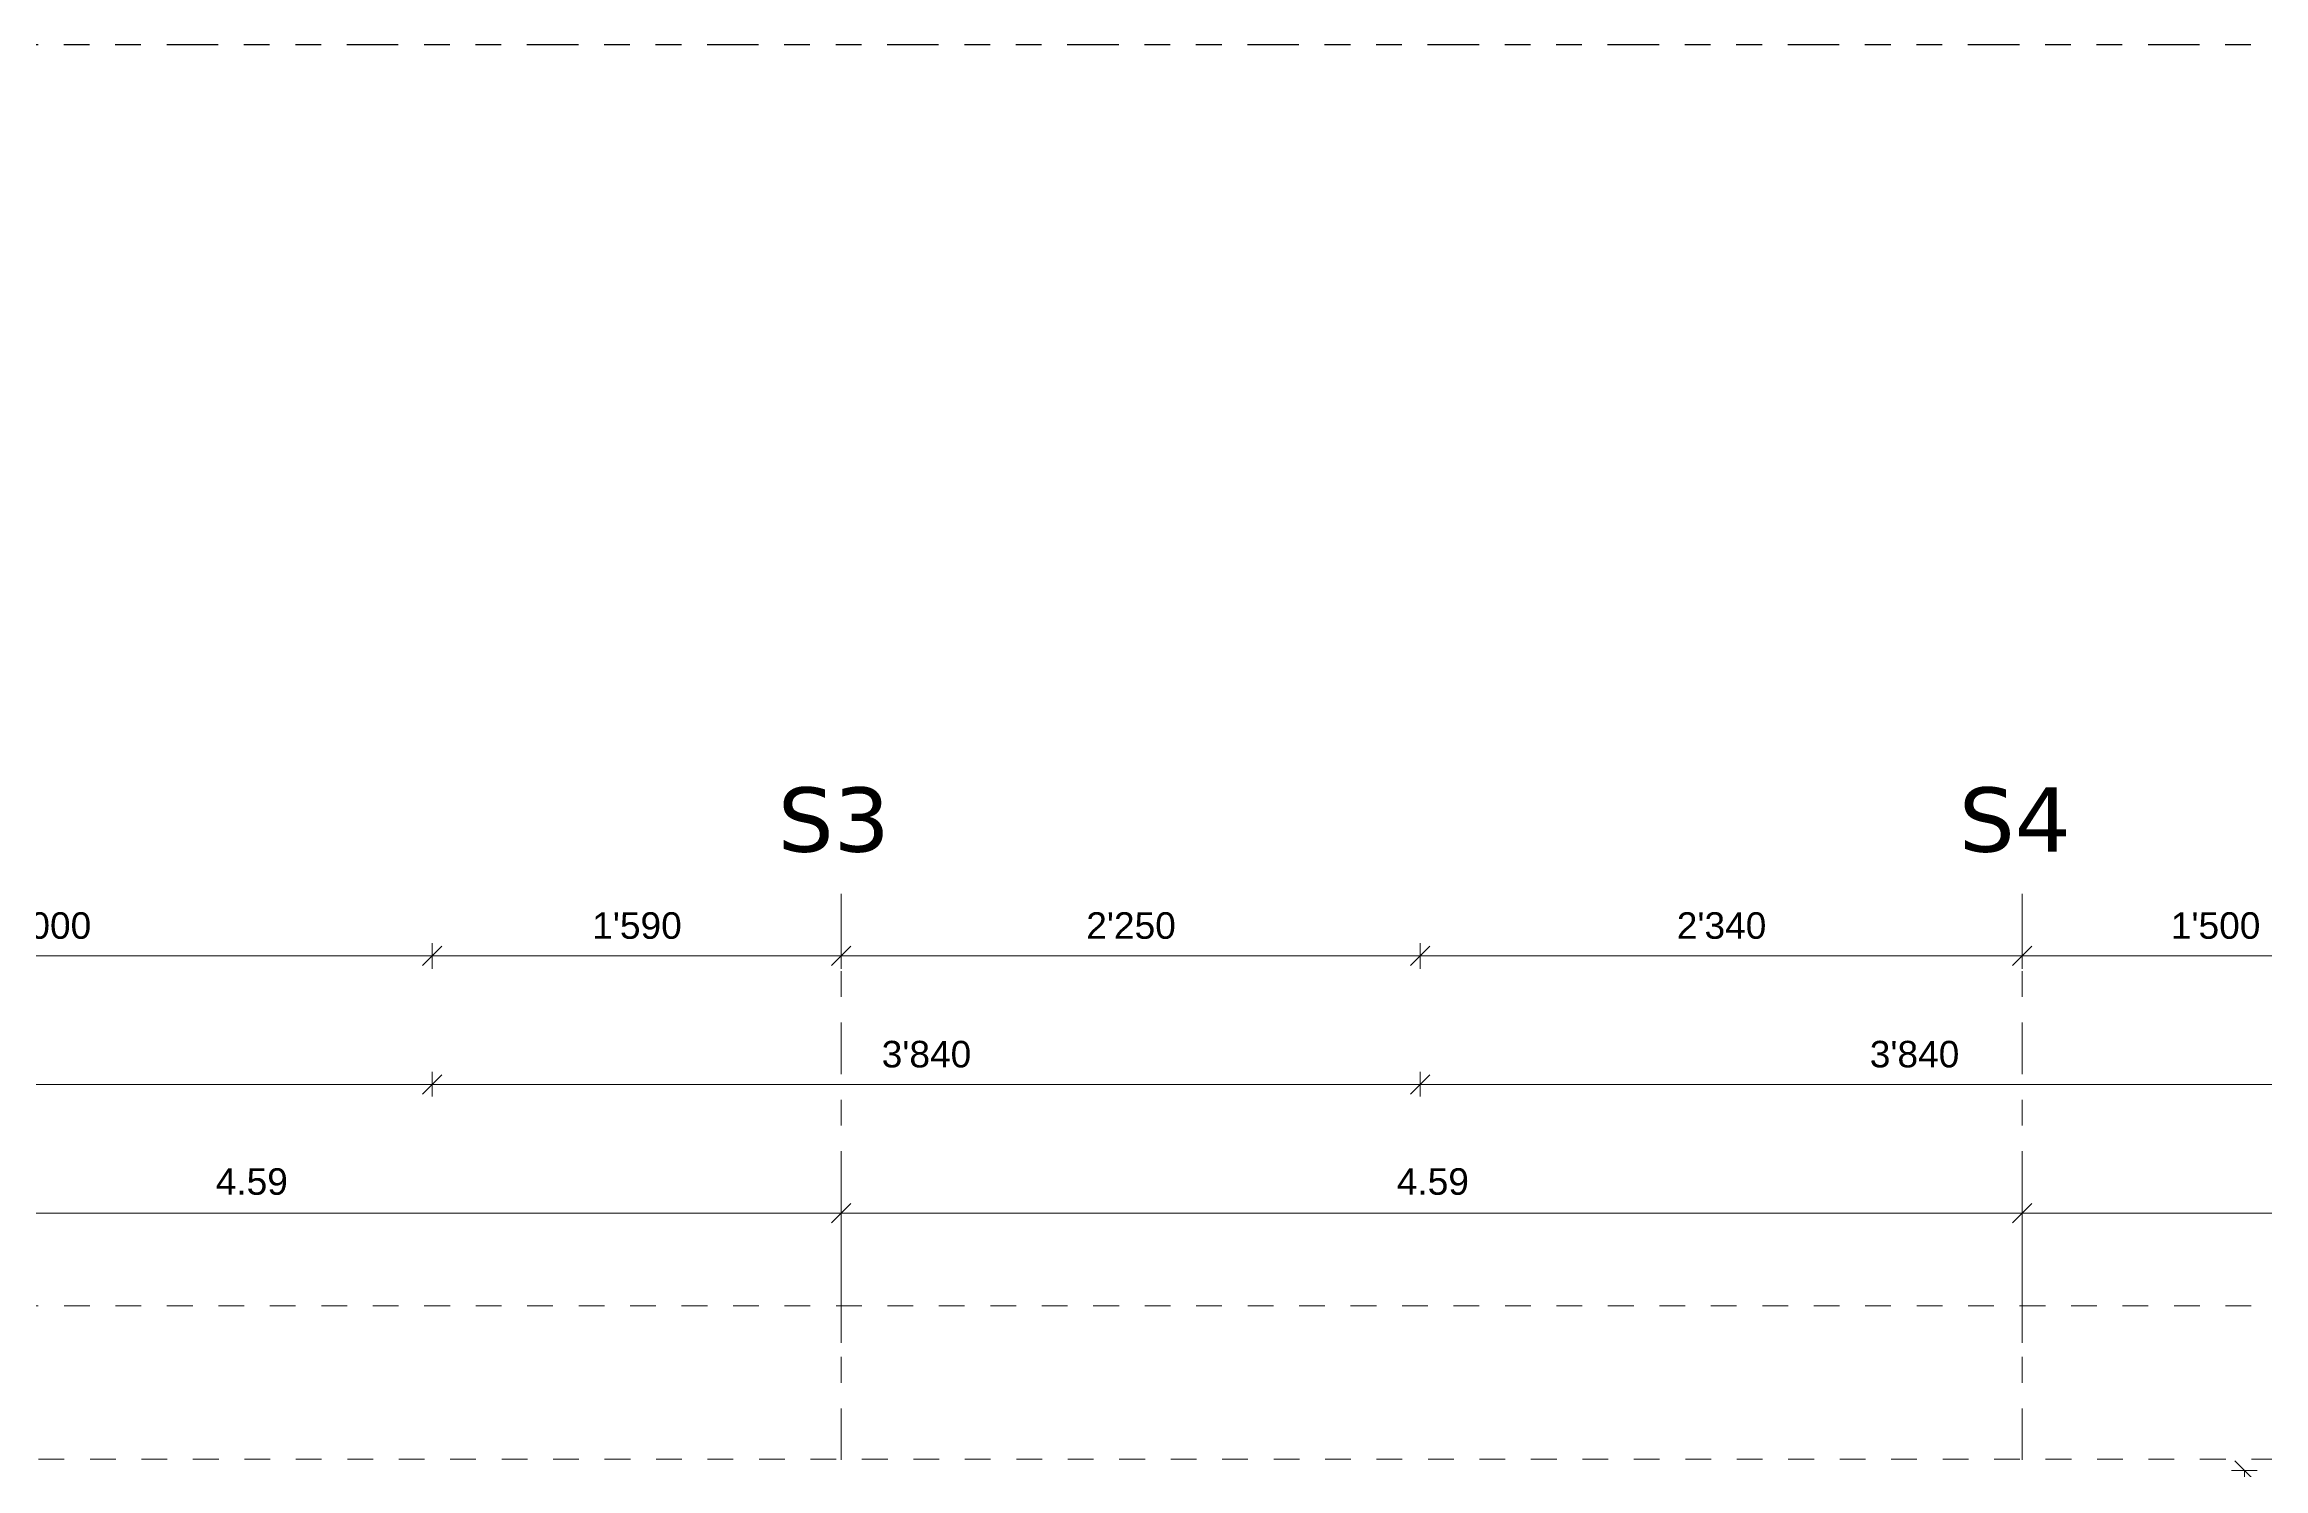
# Model space of a CAD drawing. Header units: metres. Extents: x -35.6 to 33, y -4 to 38.1.
# Drawn here: x -25.08 to -16.46, y 31.41 to 36.95 of the extents above; entities that cross this region are included whole.
import ezdxf

# ---------------------------------------------------------------- set-up
doc = ezdxf.new("R2010")
doc.units = ezdxf.units.M
for name, pattern in [('_Grundgrenze_', [0.45, 0.2, -0.05, 0.05, -0.05, 0.05, -0.05]), ('_Rasterlinie_', [0.375, 0.2, -0.05, 0.075, -0.05]), ('_Strichliert - Fein_', [0.15, 0.1, -0.05]), ('Strichpunkt - Fein', [0.2, 0.1, -0.05, 0, -0.05])]:
    doc.linetypes.add(name, pattern=pattern)
for name, color, linetype, lineweight in [('A-____-____-DIMS', 7, 'Continuous', 5), ('A-____-____-DIMS-50', 7, 'Continuous', 5), ('A-DETL-GENF-OTLN', 7, 'Continuous', 9), ('S-GRID-____-OTLN', 7, 'Continuous', 5)]:
    doc.layers.add(name, color=color, linetype=linetype, lineweight=lineweight)
for name, color, linetype, lineweight, true_color in [('A-DETL-____-OTLN', 5, 'Continuous', 9, 0x0000ff), ('C-PROP-LINE-OTLN', 7, '_Grundgrenze_', 25, 0x800000), ('S-GRID-____-IDEN', 7, 'Continuous', 9, 0x5555aa)]:
    doc.layers.add(name, color=color, linetype=linetype, lineweight=lineweight, true_color=true_color)
doc.styles.add('Arial', font='arial.ttf', dxfattribs={"height": 0.1})
doc.styles.add('Arial_B', font='arial.ttf', dxfattribs={"height": 0.103175})
doc.styles.add('Verdana_B', font='verdana.ttf', dxfattribs={"height": 0.25})
doc.dimstyles.new('Arial_2_00mm_fein', dxfattribs={"dimscale": 0.3048, "dimtxt": 0.102026, "dimasz": 0.246063, "dimexe": 0.164042, "dimexo": 0.0625, "dimgap": 0.123031, "dimtad": 1, "dimdec": 1, "dimlfac": 100, "dimrnd": 0.5, "dimdsep": 46, "dimtxsty": 'Arial', "dimblk1": 'OBLIQUE', "dimblk2": 'OBLIQUE', "dimsah": 1, "dimcen": 0.09, "dimazin": 0, "dimtfac": 1, "dimtdec": 4, "dimtix": 1, "dimtmove": 0, "dimatfit": 3, "dimfxl": 0.164042, "dimfxlon": 1, "dimtvp": 1, "dimtfill": 1, "dimtolj": 1, "dimtzin": 0, "dimarcsym": 2})
doc.dimstyles.new('SUB_Rohbau', dxfattribs={"dimscale": 0.3048, "dimtxt": 0.102026, "dimasz": 0.246063, "dimexe": 0.164042, "dimexo": 0.0625, "dimgap": 0.123031, "dimtad": 1, "dimdec": 0, "dimlfac": 1000, "dimzin": 0, "dimdsep": 46, "dimtxsty": 'Arial_B', "dimblk1": 'OBLIQUE', "dimblk2": 'OBLIQUE', "dimsah": 1, "dimcen": 0.09, "dimazin": 0, "dimtfac": 1, "dimtdec": 4, "dimtix": 1, "dimtmove": 0, "dimatfit": 3, "dimfxl": 0.164042, "dimfxlon": 1, "dimtvp": 1, "dimtfill": 1, "dimtolj": 1, "dimtzin": 0, "dimarcsym": 2})
doc.dimstyles.new('SUB_Rohbau_Aussen_Vermassung', dxfattribs={"dimscale": 0.3048, "dimtxt": 0.102026, "dimasz": 0.246063, "dimexe": 0.164042, "dimexo": 0.0625, "dimgap": 0.123031, "dimtad": 1, "dimrnd": 0.005, "dimzin": 0, "dimdsep": 46, "dimtxsty": 'Arial_B', "dimblk1": 'OBLIQUE', "dimblk2": 'OBLIQUE', "dimsah": 1, "dimcen": 0.09, "dimazin": 0, "dimtfac": 1, "dimtdec": 4, "dimtix": 1, "dimtmove": 0, "dimatfit": 3, "dimfxl": 1.64042, "dimfxlon": 1, "dimtvp": 1, "dimtfill": 1, "dimtolj": 1, "dimtzin": 0, "dimarcsym": 2})

# ---------------------------------------------------------------- blocks, each defined once
blk = doc.blocks.new('Family - ___-13919876--01_UG_OK_FFB_AF_ro')
at = {"layer": 'C-PROP-LINE-OTLN'}
blk.add_line((-33.7091, 36.9456), (23.307, 36.9456), dxfattribs=at)
blk = doc.blocks.new('DE_Detailverweis - mit_Rahmen-56961560--01_UG_OK_FFB_AF_ro')
at = {"layer": 'A-DETL-GENF-OTLN', "color": 30, "linetype": 'Strichpunkt - Fein', "true_color": 0xff8000}
blk.add_line((0, 14.2248), (38.935, 14.2248), dxfattribs=at)
blk = doc.blocks.new('DIMBLOCK2--01_UG_OK_FFB_AF_ro')
at = {"layer": 'A-____-____-DIMS-50'}
for p, q in [((-26.578, 32.4016), (-26.578, 32.4516)), ((-26.578, 32.4016), (-26.5405, 32.4391)), ((-21.988, 32.4016), (-21.988, 32.4516)), ((-21.988, 32.4016), (-21.9505, 32.4391)), ((-26.578, 32.4016), (-26.6155, 32.3641)), ((-26.578, 32.4016), (-21.988, 32.4016)), ((-26.578, 32.4016), (-26.578, 31.8977)), ((-21.988, 32.4016), (-22.0255, 32.3641)), ((-21.988, 32.4016), (-21.988, 31.8977))]:
    blk.add_line(p, q, dxfattribs=at)
at = {"layer": 'A-____-____-DIMS-50', "color": 0, "insert": (-24.4187, 32.5762), "char_height": 0.10317, "width": 0.325653, "attachment_point": 1, "line_spacing_factor": 0.941778, "style": 'Arial_B', "bg_fill": 3, "box_fill_scale": 1.25, "bg_fill_color": 256, "bg_fill_true_color": 13158600, "bg_fill_transparency": 0}
blk.add_mtext('4.59', dxfattribs=at)
blk = doc.blocks.new('_Oblique')
at = {"color": 0, "linetype": 'ByBlock', "lineweight": -2}
blk.add_line((-0.5, -0.5), (0.5, 0.5), dxfattribs=at)
blk = doc.blocks.new('DIMBLOCK3--01_UG_OK_FFB_AF_ro')
at = {"layer": 'A-____-____-DIMS-50'}
for p, q in [((-21.988, 32.4016), (-21.988, 32.4516)), ((-21.988, 32.4016), (-21.9505, 32.4391)), ((-17.398, 32.4016), (-17.398, 32.4516)), ((-17.398, 32.4016), (-17.3605, 32.4391)), ((-21.988, 32.4016), (-22.0255, 32.3641)), ((-21.988, 32.4016), (-17.398, 32.4016)), ((-21.988, 32.4016), (-21.988, 31.8977)), ((-17.398, 32.4016), (-17.4355, 32.3641)), ((-17.398, 32.4016), (-17.398, 31.8977))]:
    blk.add_line(p, q, dxfattribs=at)
at = {"layer": 'A-____-____-DIMS-50', "color": 0, "insert": (-19.8287, 32.5762), "char_height": 0.10317, "width": 0.325653, "attachment_point": 1, "line_spacing_factor": 0.941778, "style": 'Arial_B', "bg_fill": 3, "box_fill_scale": 1.25, "bg_fill_color": 256, "bg_fill_true_color": 13158600, "bg_fill_transparency": 0}
blk.add_mtext('4.59', dxfattribs=at)
blk = doc.blocks.new('DIMBLOCK4--01_UG_OK_FFB_AF_ro')
at = {"layer": 'A-____-____-DIMS-50'}
for p, q in [((-17.398, 32.4016), (-17.398, 32.4516)), ((-17.398, 32.4016), (-17.3605, 32.4391)), ((-12.808, 32.4016), (-12.808, 32.4516)), ((-12.808, 32.4016), (-12.7705, 32.4391)), ((-17.398, 32.4016), (-17.4355, 32.3641)), ((-17.398, 32.4016), (-12.808, 32.4016)), ((-17.398, 32.4016), (-17.398, 31.8977)), ((-12.808, 32.4016), (-12.8455, 32.3641)), ((-12.808, 32.4016), (-12.808, 31.8977))]:
    blk.add_line(p, q, dxfattribs=at)
at = {"layer": 'A-____-____-DIMS-50', "color": 0, "insert": (-15.2387, 32.5762), "char_height": 0.10317, "width": 0.325653, "attachment_point": 1, "line_spacing_factor": 0.941778, "style": 'Arial_B', "bg_fill": 3, "box_fill_scale": 1.25, "bg_fill_color": 256, "bg_fill_true_color": 13158600, "bg_fill_transparency": 0}
blk.add_mtext('4.59', dxfattribs=at)
blk = doc.blocks.new('DIMBLOCK139--01_UG_OK_FFB_AF_ro')
at = {"layer": 'A-____-____-DIMS-50'}
for p, q in [((-16.5343, 31.4016), (-16.5843, 31.4016)), ((-16.5343, 31.4016), (-16.5718, 31.4391)), ((-16.5343, 31.1016), (-16.5343, 31.4016)), ((-16.5343, 31.4016), (-16.4968, 31.3641)), ((-16.5343, 31.4016), (-16.4843, 31.4016)), ((-16.5343, 31.1016), (-16.5718, 31.1391)), ((-16.5343, 31.1016), (-16.5843, 31.1016)), ((-16.5343, 31.1016), (-16.4968, 31.0641)), ((-16.5343, 31.1016), (-16.4843, 31.1016))]:
    blk.add_line(p, q, dxfattribs=at)
at = {"layer": 'A-____-____-DIMS-50', "color": 0, "insert": (-16.7063, 31.174), "char_height": 0.1, "width": 0.186088, "attachment_point": 1, "rotation": 90, "line_spacing_factor": 0.941778, "style": 'Arial', "bg_fill": 3, "box_fill_scale": 1.25, "bg_fill_color": 256, "bg_fill_true_color": 13158600, "bg_fill_transparency": 0}
blk.add_mtext('30', dxfattribs=at)
blk = doc.blocks.new('DIMBLOCK1140--01_UG_OK_FFB_AF_ro')
at = {"layer": 'A-____-____-DIMS-50'}
for p, q in [((-27.418, 32.9016), (-27.418, 32.9516)), ((-23.578, 32.9016), (-23.578, 32.9516)), ((-27.418, 32.9016), (-27.4555, 32.8641)), ((-27.418, 32.9016), (-27.3805, 32.9391)), ((-27.418, 32.9016), (-23.578, 32.9016)), ((-27.418, 32.9016), (-27.418, 32.8516)), ((-23.578, 32.9016), (-23.6155, 32.8641)), ((-23.578, 32.9016), (-23.5405, 32.9391)), ((-23.578, 32.9016), (-23.578, 32.8546))]:
    blk.add_line(p, q, dxfattribs=at)
at = {"layer": 'A-____-____-DIMS-50', "color": 0, "insert": (-25.6705, 33.0714), "char_height": 0.10317, "width": 0.413934, "attachment_point": 1, "line_spacing_factor": 0.941778, "style": 'Arial_B', "bg_fill": 3, "box_fill_scale": 1.25, "bg_fill_color": 256, "bg_fill_true_color": 13158600, "bg_fill_transparency": 0}
blk.add_mtext("3'840", dxfattribs=at)
blk = doc.blocks.new('DIMBLOCK1141--01_UG_OK_FFB_AF_ro')
at = {"layer": 'A-____-____-DIMS-50'}
for p, q in [((-23.578, 32.9016), (-23.578, 32.9516)), ((-19.738, 32.9016), (-19.738, 32.9516)), ((-23.578, 32.9016), (-23.6155, 32.8641)), ((-23.578, 32.9016), (-23.5405, 32.9391)), ((-23.578, 32.9016), (-19.738, 32.9016)), ((-23.578, 32.9016), (-23.578, 32.8546)), ((-19.738, 32.9016), (-19.7755, 32.8641)), ((-19.738, 32.9016), (-19.7005, 32.9391)), ((-19.738, 32.9016), (-19.738, 32.8546))]:
    blk.add_line(p, q, dxfattribs=at)
at = {"layer": 'A-____-____-DIMS-50', "color": 0, "insert": (-21.8305, 33.0714), "char_height": 0.10317, "width": 0.413934, "attachment_point": 1, "line_spacing_factor": 0.941778, "style": 'Arial_B', "bg_fill": 3, "box_fill_scale": 1.25, "bg_fill_color": 256, "bg_fill_true_color": 13158600, "bg_fill_transparency": 0}
blk.add_mtext("3'840", dxfattribs=at)
blk = doc.blocks.new('DIMBLOCK1142--01_UG_OK_FFB_AF_ro')
at = {"layer": 'A-____-____-DIMS-50'}
for p, q in [((-19.738, 32.9016), (-19.738, 32.9516)), ((-15.898, 32.9016), (-15.898, 32.9516)), ((-19.738, 32.9016), (-19.7755, 32.8641)), ((-19.738, 32.9016), (-19.7005, 32.9391)), ((-19.738, 32.9016), (-15.898, 32.9016)), ((-19.738, 32.9016), (-19.738, 32.8546)), ((-15.898, 32.9016), (-15.9355, 32.8641)), ((-15.898, 32.9016), (-15.8605, 32.9391)), ((-15.898, 32.9016), (-15.898, 32.8546))]:
    blk.add_line(p, q, dxfattribs=at)
at = {"layer": 'A-____-____-DIMS-50', "color": 0, "insert": (-17.9905, 33.0714), "char_height": 0.10317, "width": 0.413934, "attachment_point": 1, "line_spacing_factor": 0.941778, "style": 'Arial_B', "bg_fill": 3, "box_fill_scale": 1.25, "bg_fill_color": 256, "bg_fill_true_color": 13158600, "bg_fill_transparency": 0}
blk.add_mtext("3'840", dxfattribs=at)
blk = doc.blocks.new('DIMBLOCK1154--01_UG_OK_FFB_AF_ro')
at = {"layer": 'A-____-____-DIMS-50'}
for p, q in [((-26.578, 33.4016), (-26.6155, 33.3641)), ((-26.578, 33.4016), (-26.578, 33.4516)), ((-26.578, 33.4016), (-26.5405, 33.4391)), ((-26.578, 33.4016), (-23.578, 33.4016)), ((-26.578, 33.4016), (-26.578, 33.3516)), ((-23.578, 33.4016), (-23.6155, 33.3641)), ((-23.578, 33.4016), (-23.578, 33.4516)), ((-23.578, 33.4016), (-23.5405, 33.4391)), ((-23.578, 33.4016), (-23.578, 33.3516))]:
    blk.add_line(p, q, dxfattribs=at)
at = {"layer": 'A-____-____-DIMS-50', "color": 0, "insert": (-25.2505, 33.5714), "char_height": 0.10317, "width": 0.413934, "attachment_point": 1, "line_spacing_factor": 0.941778, "style": 'Arial_B', "bg_fill": 3, "box_fill_scale": 1.25, "bg_fill_color": 256, "bg_fill_true_color": 13158600, "bg_fill_transparency": 0}
blk.add_mtext("3'000", dxfattribs=at)
blk = doc.blocks.new('DIMBLOCK1155--01_UG_OK_FFB_AF_ro')
at = {"layer": 'A-____-____-DIMS-50'}
for p, q in [((-23.578, 33.4016), (-23.6155, 33.3641)), ((-23.578, 33.4016), (-23.578, 33.4516)), ((-23.578, 33.4016), (-23.5405, 33.4391)), ((-23.578, 33.4016), (-21.988, 33.4016)), ((-23.578, 33.4016), (-23.578, 33.3516)), ((-21.988, 33.4016), (-22.0255, 33.3641)), ((-21.988, 33.4016), (-21.988, 33.4516)), ((-21.988, 33.4016), (-21.9505, 33.4391)), ((-21.988, 33.4016), (-21.988, 33.3516))]:
    blk.add_line(p, q, dxfattribs=at)
at = {"layer": 'A-____-____-DIMS-50', "color": 0, "insert": (-22.9555, 33.5714), "char_height": 0.10317, "width": 0.413934, "attachment_point": 1, "line_spacing_factor": 0.941778, "style": 'Arial_B', "bg_fill": 3, "box_fill_scale": 1.25, "bg_fill_color": 256, "bg_fill_true_color": 13158600, "bg_fill_transparency": 0}
blk.add_mtext("1'590", dxfattribs=at)
blk = doc.blocks.new('DIMBLOCK1156--01_UG_OK_FFB_AF_ro')
at = {"layer": 'A-____-____-DIMS-50'}
for p, q in [((-21.988, 33.4016), (-22.0255, 33.3641)), ((-21.988, 33.4016), (-21.988, 33.4516)), ((-21.988, 33.4016), (-21.9505, 33.4391)), ((-21.988, 33.4016), (-19.738, 33.4016)), ((-21.988, 33.4016), (-21.988, 33.3516)), ((-19.738, 33.4016), (-19.7755, 33.3641)), ((-19.738, 33.4016), (-19.738, 33.4516)), ((-19.738, 33.4016), (-19.7005, 33.4391)), ((-19.738, 33.4016), (-19.738, 33.3516))]:
    blk.add_line(p, q, dxfattribs=at)
at = {"layer": 'A-____-____-DIMS-50', "color": 0, "insert": (-21.0355, 33.5714), "char_height": 0.10317, "width": 0.413934, "attachment_point": 1, "line_spacing_factor": 0.941778, "style": 'Arial_B', "bg_fill": 3, "box_fill_scale": 1.25, "bg_fill_color": 256, "bg_fill_true_color": 13158600, "bg_fill_transparency": 0}
blk.add_mtext("2'250", dxfattribs=at)
blk = doc.blocks.new('DIMBLOCK1157--01_UG_OK_FFB_AF_ro')
at = {"layer": 'A-____-____-DIMS-50'}
for p, q in [((-19.738, 33.4016), (-19.7755, 33.3641)), ((-19.738, 33.4016), (-19.738, 33.4516)), ((-19.738, 33.4016), (-19.7005, 33.4391)), ((-19.738, 33.4016), (-17.398, 33.4016)), ((-19.738, 33.4016), (-19.738, 33.3516)), ((-17.398, 33.4016), (-17.4355, 33.3641)), ((-17.398, 33.4016), (-17.398, 33.4516)), ((-17.398, 33.4016), (-17.3605, 33.4391)), ((-17.398, 33.4016), (-17.398, 33.3516))]:
    blk.add_line(p, q, dxfattribs=at)
at = {"layer": 'A-____-____-DIMS-50', "color": 0, "insert": (-18.7405, 33.5714), "char_height": 0.10317, "width": 0.413934, "attachment_point": 1, "line_spacing_factor": 0.941778, "style": 'Arial_B', "bg_fill": 3, "box_fill_scale": 1.25, "bg_fill_color": 256, "bg_fill_true_color": 13158600, "bg_fill_transparency": 0}
blk.add_mtext("2'340", dxfattribs=at)
blk = doc.blocks.new('DIMBLOCK1158--01_UG_OK_FFB_AF_ro')
at = {"layer": 'A-____-____-DIMS-50'}
for p, q in [((-17.398, 33.4016), (-17.4355, 33.3641)), ((-17.398, 33.4016), (-17.398, 33.4516)), ((-17.398, 33.4016), (-17.3605, 33.4391)), ((-17.398, 33.4016), (-15.898, 33.4016)), ((-17.398, 33.4016), (-17.398, 33.3516)), ((-15.898, 33.4016), (-15.9355, 33.3641)), ((-15.898, 33.4016), (-15.898, 33.4516)), ((-15.898, 33.4016), (-15.8605, 33.4391)), ((-15.898, 33.4016), (-15.898, 33.3516))]:
    blk.add_line(p, q, dxfattribs=at)
at = {"layer": 'A-____-____-DIMS-50', "color": 0, "insert": (-16.8205, 33.5714), "char_height": 0.10317, "width": 0.413934, "attachment_point": 1, "line_spacing_factor": 0.941778, "style": 'Arial_B', "bg_fill": 3, "box_fill_scale": 1.25, "bg_fill_color": 256, "bg_fill_true_color": 13158600, "bg_fill_transparency": 0}
blk.add_mtext("1'500", dxfattribs=at)

msp = doc.modelspace()

# ---------------------------------------------------------------- linework, layer by layer
at = {"layer": 'A-DETL-____-OTLN', "color": 133, "linetype": '_Strichliert - Fein_', "true_color": 0x4cc3d9}
msp.add_line((26.3929, 31.4456), (-33.7091, 31.4456), dxfattribs=at)
at = {"layer": 'S-GRID-____-OTLN', "color": 8, "linetype": '_Rasterlinie_', "true_color": 0x808080}
for p, q in [((-21.988, 33.6425), (-21.988, 15.5711)), ((-17.398, 33.6425), (-17.398, 15.5711))]:
    msp.add_line(p, q, dxfattribs=at)

# ---------------------------------------------------------------- block references
at = {"layer": 'A-DETL-GENF-OTLN', "color": 30, "true_color": 0xff8000}
msp.add_blockref('DE_Detailverweis - mit_Rahmen-56961560--01_UG_OK_FFB_AF_ro', (-33.008, 17.8166), dxfattribs=at)
at = {"layer": 'C-PROP-LINE-OTLN'}
msp.add_blockref('Family - ___-13919876--01_UG_OK_FFB_AF_ro', (0, 0), dxfattribs=at)

# ---------------------------------------------------------------- texts
at = {"layer": 'S-GRID-____-IDEN', "color": 8, "lineweight": 5, "true_color": 0x808080, "char_height": 0.25, "width": 0.593249, "attachment_point": 1, "style": 'Verdana_B'}
for s, insert in [('S3', (-22.2345, 34.057)), ('S4', (-17.6445, 34.057))]:
    msp.add_mtext(s, dxfattribs=dict(at, insert=insert))

# ---------------------------------------------------------------- next in the draw order: dimensions: what is measured, and where the dimension line sits
at = {"layer": 'A-____-____-DIMS'}
for base, p1, p2, dimstyle, override, picture, middle in [((-23.578, 33.4016), (-26.578, 33.4516), (-23.578, 33.3516), 'SUB_Rohbau', {"dimpost": '<>', "dimfxl": 3.001666}, 'DIMBLOCK1154--01_UG_OK_FFB_AF_ro', (-25.078, 33.4917)), ((-23.578, 32.9016), (-27.418, 32.8516), (-23.578, 32.8546), 'SUB_Rohbau', {"dimpost": '<>', "dimfxl": 3.840001}, 'DIMBLOCK1140--01_UG_OK_FFB_AF_ro', (-25.498, 32.9918)), ((-21.988, 32.4016), (-26.578, 31.8977), (-21.988, 31.8977), 'SUB_Rohbau_Aussen_Vermassung', {"dimpost": '<>', "dimfxl": 4.59}, 'DIMBLOCK2--01_UG_OK_FFB_AF_ro', (-24.283, 32.4918))]:
    dim = msp.add_linear_dim(base=base, p1=p1, p2=p2, dimstyle=dimstyle, override=override, dxfattribs=at)
    dim.commit()
    dim.dimension.update_dxf_attribs({"geometry": picture, "text_midpoint": middle})
dim = msp.add_linear_dim(base=(-16.5343, 31.4016), p1=(-16.5843, 31.1016), p2=(-16.5843, 31.4016), angle=90, dimstyle='Arial_2_00mm_fein', override={"dimpost": '<>', "dimfxl": 0.3}, dxfattribs=at)
dim.commit()
dim.dimension.update_dxf_attribs({"geometry": 'DIMBLOCK139--01_UG_OK_FFB_AF_ro', "text_midpoint": (-16.6229, 31.2516)})

# ---------------------------------------------------------------- next in the draw order: dimensions: what is measured, and where the dimension line sits
for base, p1, p2, dimstyle, override, picture, middle in [((-21.988, 33.4016), (-23.578, 33.3516), (-21.988, 33.4516), 'SUB_Rohbau', {"dimpost": '<>', "dimfxl": 1.593142}, 'DIMBLOCK1155--01_UG_OK_FFB_AF_ro', (-22.783, 33.4918)), ((-19.738, 32.9016), (-23.578, 32.8546), (-19.738, 32.8546), 'SUB_Rohbau', {"dimpost": '<>', "dimfxl": 3.84}, 'DIMBLOCK1141--01_UG_OK_FFB_AF_ro', (-21.658, 32.9918)), ((-17.398, 32.4016), (-21.988, 31.8977), (-17.398, 31.8977), 'SUB_Rohbau_Aussen_Vermassung', {"dimpost": '<>', "dimfxl": 4.59}, 'DIMBLOCK3--01_UG_OK_FFB_AF_ro', (-19.693, 32.4918))]:
    dim = msp.add_linear_dim(base=base, p1=p1, p2=p2, dimstyle=dimstyle, override=override, dxfattribs=at)
    dim.commit()
    dim.dimension.update_dxf_attribs({"geometry": picture, "text_midpoint": middle})

# ---------------------------------------------------------------- next in the draw order: dimensions: what is measured, and where the dimension line sits
for base, p1, p2, dimstyle, override, picture, middle in [((-19.738, 33.4016), (-21.988, 33.4516), (-19.738, 33.3516), 'SUB_Rohbau', {"dimpost": '<>', "dimfxl": 2.252221}, 'DIMBLOCK1156--01_UG_OK_FFB_AF_ro', (-20.863, 33.4917)), ((-15.898, 32.9016), (-19.738, 32.8546), (-15.898, 32.8546), 'SUB_Rohbau', {"dimpost": '<>', "dimfxl": 3.84}, 'DIMBLOCK1142--01_UG_OK_FFB_AF_ro', (-17.818, 32.9918)), ((-12.808, 32.4016), (-17.398, 31.8977), (-12.808, 31.8977), 'SUB_Rohbau_Aussen_Vermassung', {"dimpost": '<>', "dimfxl": 4.59}, 'DIMBLOCK4--01_UG_OK_FFB_AF_ro', (-15.103, 32.4918))]:
    dim = msp.add_linear_dim(base=base, p1=p1, p2=p2, dimstyle=dimstyle, override=override, dxfattribs=at)
    dim.commit()
    dim.dimension.update_dxf_attribs({"geometry": picture, "text_midpoint": middle})

# ---------------------------------------------------------------- next in the draw order: dimensions: what is measured, and where the dimension line sits
dim = msp.add_linear_dim(base=(-17.398, 33.4016), p1=(-19.738, 33.3516), p2=(-17.398, 33.4516), dimstyle='SUB_Rohbau', override={"dimpost": '<>', "dimfxl": 2.342136}, dxfattribs=at)
dim.commit()
dim.dimension.update_dxf_attribs({"geometry": 'DIMBLOCK1157--01_UG_OK_FFB_AF_ro', "text_midpoint": (-18.568, 33.4917)})

# ---------------------------------------------------------------- next in the draw order: dimensions: what is measured, and where the dimension line sits
dim = msp.add_linear_dim(base=(-15.898, 33.4016), p1=(-17.398, 33.4516), p2=(-15.898, 33.3516), dimstyle='SUB_Rohbau', override={"dimpost": '<>', "dimfxl": 1.50333}, dxfattribs=at)
dim.commit()
dim.dimension.update_dxf_attribs({"geometry": 'DIMBLOCK1158--01_UG_OK_FFB_AF_ro', "text_midpoint": (-16.648, 33.4917)})

doc.saveas('drawing.dxf')
